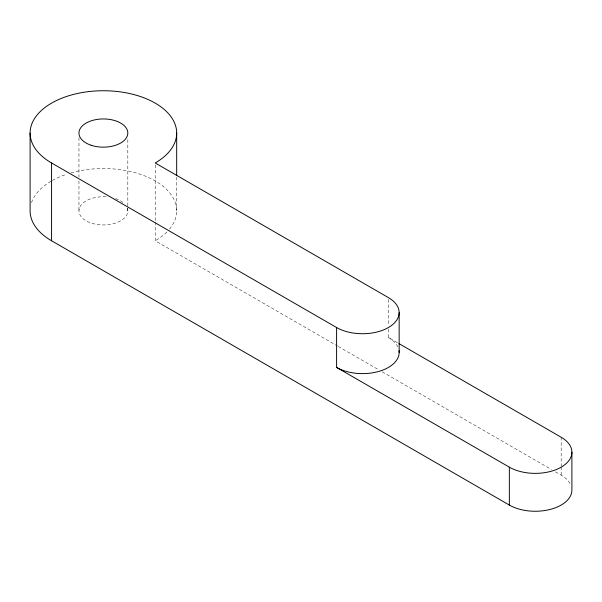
<?xml version="1.0" encoding="UTF-8"?>
<svg xmlns="http://www.w3.org/2000/svg" width="602" height="602" viewBox="0 0 602 602"><rect width="100%" height="100%" fill="white"/><g stroke="black" fill="none" stroke-linecap="round" stroke-linejoin="round"><path stroke-width="0.45" stroke-dasharray="3.01 2.26" d="M388.418 329.159L388.418 337.511L398.155 343.125M155.211 222.025L155.211 240.77L337.444 345.977M338.256 346.451L378.936 369.929M382.187 371.81L551.402 469.507M555.473 471.855L561.169 475.144A36.647 21.16 0 0 1 570.651 484.625M561.169 437.24L561.169 465.895M561.169 466.821L561.169 475.144M388.418 299.472L388.418 325.449M176.679 177.108L176.679 210.85M155.211 164.85L155.211 221.084M127.82 139.611L127.82 207.096M127.82 208.036L127.82 210.85M78.96 137.738L78.96 177.108M78.96 180.856L78.96 210.85M70.953 172.902A73.293 42.313 0 0 1 154.97 180.788A73.293 42.313 0 0 1 169.41 229.219M166.859 232.003A73.293 42.313 0 0 1 155.211 240.77M31.515 202.581A73.293 42.313 0 0 1 51.569 180.931M52.321 180.502A73.293 42.313 0 0 1 66.747 174.204M388.418 337.511A36.647 21.16 0 0 1 397.907 346.993M127.346 208.089A24.434 14.102 0 0 1 105.373 224.907A24.434 14.102 0 0 1 78.975 210.361A24.434 14.102 0 0 1 107.036 196.899M115.607 198.63A24.434 14.102 0 0 1 123.997 203.273"/><path stroke-width="0.9" d="M398.96 343.599L561.169 437.24A36.647 21.16 0 0 1 561.169 467.167A36.647 21.16 0 0 1 509.345 467.167L336.601 367.431L336.601 327.533L51.569 162.976A73.293 42.313 0 0 1 51.569 103.13A73.293 42.313 0 0 1 155.211 103.13A73.293 42.313 0 0 1 155.211 162.976L388.418 297.614A36.647 21.16 0 0 1 388.418 327.533A36.647 21.16 0 0 1 336.601 327.533M30.1 133.057L30.1 210.85A73.293 42.313 0 0 0 51.569 240.77L509.345 505.063A36.647 21.16 0 0 0 549.28 509.646A36.647 21.16 0 0 0 571.9 490.103L571.9 452.2M509.345 467.167L509.345 505.063M399.156 312.573L399.156 352.471M176.679 133.057L176.679 175.235M51.569 162.976L51.569 240.77M399.013 350.627A36.647 21.16 0 0 1 377.996 371.645A36.647 21.16 0 0 1 336.601 367.431M91.173 145.27A24.434 14.102 0 0 0 127.82 133.057A24.434 14.102 0 0 0 91.173 120.836A24.434 14.102 0 0 0 91.173 145.27"/></g></svg>
